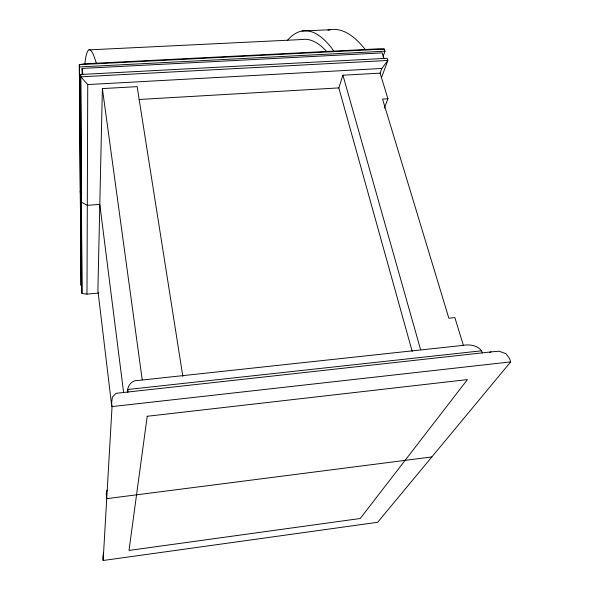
<?xml version="1.0" encoding="UTF-8"?>
<svg xmlns="http://www.w3.org/2000/svg" width="590" height="590" viewBox="0 0 590 590"><rect width="100%" height="100%" fill="white"/><g stroke="black" fill="none" stroke-linecap="round" stroke-linejoin="round"><path stroke-width="0.89" d="M98.914 293.016L86.988 294.115L87.74 84.562L80.845 76.825L80.557 74.495L387.188 58.277L387.866 60.468L381.465 77.696M182.848 376.368L137.138 86.649L102.38 88.581L97.896 290.479L111.768 406.407M103.139 560.5L112.056 406.584L111.613 402.904L112.395 397.055L116.06 393.324L491.042 351.898L499.199 351.242L505.844 353.602L509.576 358.55L510.675 361.891L377.659 522.283L103.139 560.5L102.852 557.838L103.442 552.852M127.514 392.225C127.093 385.941 131.835 379.857 138.48 380.425L462.663 345.416C469.323 344.169 477.185 345.076 481.595 350.792L482.318 353.1M412.196 351.404L338.83 87.91L342.923 75.21L380.1 73.145L381.826 68.47L387.866 60.468L80.845 76.825L81.944 293.466L86.988 294.115M383.117 56.271L384.968 51.197L384.297 49.059L377.622 48.867L83.817 63.853L79.326 64.649L81.037 285.302L79.326 64.649L384.297 49.059M384.311 108.066L387.94 98.766L380.1 73.145M489.442 352.606L491.042 351.898M431.858 456.933L106.716 498.661L106.37 495.563A12.471 12.088 -16.1 0 1 107.048 490.106M112.056 406.584L510.675 361.891M481.595 350.792L127.75 389.496L128.074 392.018M81.84 193.063L80.439 193.166L80.196 191.094M387.94 98.766L382.549 99.091L448.85 318.217L454.868 317.604L463.423 345.563M139.026 99.474L338.83 87.91M87.74 84.562L381.826 68.47M79.613 66.928L384.968 51.197M82.128 74.842L82.106 68.425L382.165 52.879L383.876 58.388M88.898 49.885L302.301 39.508A246.731 65.77 84.4 0 1 326.418 51.256M301.955 31.041L330.43 29.699M334.22 51.669L331.307 47.576A255.404 68.204 84.4 0 0 287.249 40.622M342.923 75.21L420.618 349.723M102.38 88.581L142.227 379.842M123.627 392.711L99.806 204.391L87.305 205.342L81.479 202.149L81.236 200.032M82.106 68.425L82.851 74.303M81.944 293.466L80.557 74.495M327.959 30.274A254.047 74.532 84.3 0 1 365.476 49.833M84.835 64.074A256.547 17.722 84.9 0 1 96.332 63.219M147.212 416.275L129.004 550.433L360.225 518.507L467.42 379.591L147.212 416.275"/></g></svg>
